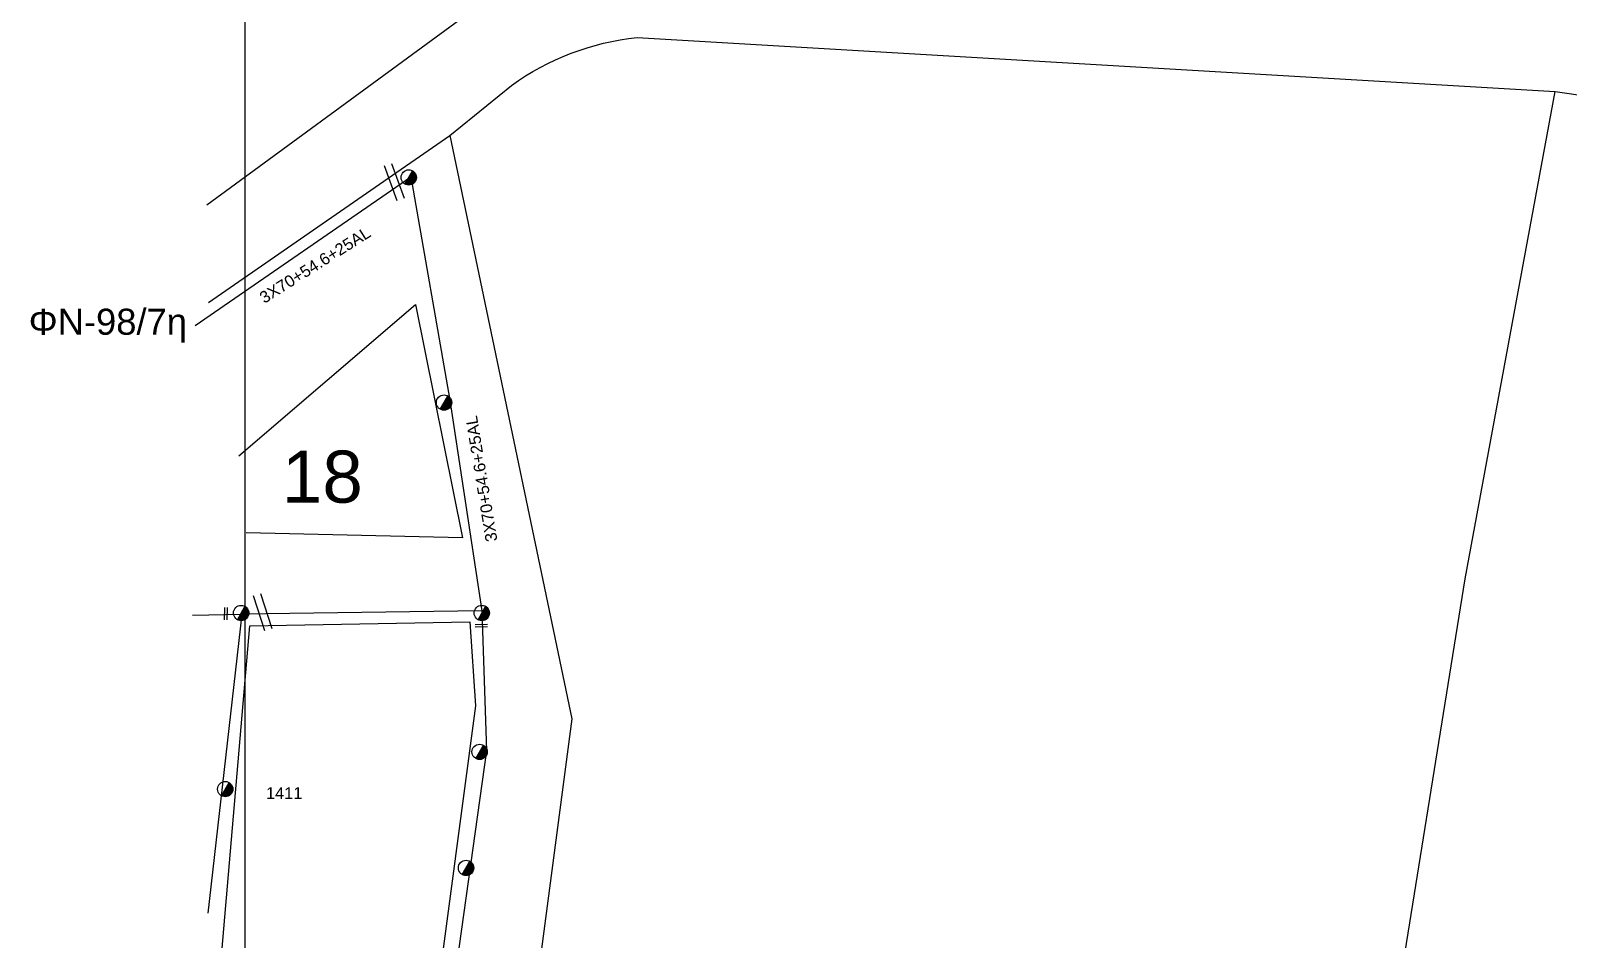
# Model space of a CAD drawing. Header units: millimetres. Extents: x 938 to 3112, y 793 to 1825.
# Drawn here: x 941 to 1177.4, y 1164.4 to 1304 of the extents above; entities that cross this region are included whole.
import ezdxf
from ezdxf.enums import TextEntityAlignment as Align

# ---------------------------------------------------------------- set-up
doc = ezdxf.new("R2010")
doc.units = ezdxf.units.MM
doc.linetypes.add('DASHED', pattern=[19.05, 12.7, -6.35])
for name, color, linetype in [('Γέφυρες Εναερίου Δικτύου', 7, 'Continuous'), ('Γυμνά εναέρια ΧΤ και ΦΟΠ (3Φ)   4x50+16AL', 7, 'Continuous'), ('Επιγραφές - Σχήματα', 7, 'Continuous'), ('Μηχανική τομή', 7, 'Continuous'), ('Στύλος ΦΜ', 7, 'Continuous'), ('Στύλος ΦΜ @ 1', 7, 'Continuous'), ('Συνεστραμμένα ΧΤ   3x70+54.6+25AL', 7, 'SYN_LINE'), ('Τομή', 7, 'Continuous'), ('Υπόβαθρο ΔΕΗ', 7, 'Continuous')]:
    doc.layers.add(name, color=color, linetype=linetype)
doc.styles.get("Standard").update_dxf_attribs({"font": 'arial.ttf'})
doc.linetypes.add('SYN_LINE', pattern='A,0.5,-0.0001,["/\\/\\/\\/",Standard,S=0.1,R=0,X=0,Y=-0.05],-0.25', length=0.7501)

# ---------------------------------------------------------------- blocks, each defined once
blk = doc.blocks.new('ΥΠΑΡΧΩΝ ΤΣΙΜΕΝΤΕΝΙΟΣ ΣΤΥΛΟΣ')
at = {"layer": 'Στύλος ΦΜ'}
blk.add_hatch(color=256, dxfattribs=at).paths.add_polyline_path([(-1.29, -2.28, 0.574793), (2.62, 0, 0.268822), (1.3, 2.27)])
blk.add_line((-1.29, -2.28), (1.3, 2.27), dxfattribs=at)
blk.add_circle((0, 0), 2.62, dxfattribs=at)
at = {"layer": 'Στύλος ΦΜ', "flags": 4}
for tag, p in [('ΑΡΙΘΜΟΣ', (-4.68, 8.05)), ('ΤΥΠΟΣ', (-4.91, 3.03))]:
    blk.add_attdef(tag, p, '', height=4, dxfattribs=at)
blk = doc.blocks.new('ΤΟΜΗ')
at = {"layer": 'Τομή', "ltscale": 40}
for p, q in [((-5.68, 0), (5.68, 0)), ((5.68, -2.33), (-5.68, -2.33))]:
    blk.add_line(p, q, dxfattribs=at)
blk = doc.blocks.new('ΜΗΧΑΝΙΚΗ ΤΟΜΗ')
at = {"layer": 'Μηχανική τομή', "ltscale": 40}
for p, q in [((-1.89, 0.78), (1.89, 0.78)), ((1.89, 0), (-1.89, 0))]:
    blk.add_line(p, q, dxfattribs=at)

msp = doc.modelspace()

# ---------------------------------------------------------------- linework, layer by layer
at = {"layer": 'Γέφυρες Εναερίου Δικτύου', "color": 85, "flags": 128}
msp.add_lwpolyline([(965.89, 1214.25), (973.5, 1214.38), (968.24, 1168.44)], dxfattribs=at)
at = {"layer": 'Γυμνά εναέρια ΧΤ και ΦΟΠ (3Φ)   4x50+16AL', "color": 151, "flags": 128}
msp.add_lwpolyline([(1010.37, 1214.91), (1011.07, 1193.42), (1002.68, 1133.39)], dxfattribs=at)
at = {"layer": 'Επιγραφές - Σχήματα'}
msp.add_lwpolyline([(974.02, 1807.96), (2963.81, 1807.96), (2963.81, 804.4), (974.02, 804.4)], close=True, dxfattribs=at)
at = {"layer": 'Συνεστραμμένα ΧΤ   3x70+54.6+25AL', "color": 1, "linetype": 'SYN_LINE', "ltscale": 20, "flags": 128}
msp.add_lwpolyline([(966.31, 1258.76), (999.45, 1281.58)], dxfattribs=at)
at = {"layer": 'Συνεστραμμένα ΧΤ   3x70+54.6+25AL', "color": 151, "linetype": 'SYN_LINE', "ltscale": 20, "flags": 128}
msp.add_lwpolyline([(999.45, 1281.58), (1005.46, 1247.26), (1010.37, 1214.91), (973.5, 1214.38)], dxfattribs=at)
at = {"layer": 'Υπόβαθρο ΔΕΗ', "flags": 128}
for points in [[(967.39, 1324.56), (1000.63, 1350.89), (1076.38, 1366.47), (1113.74, 1366.12), (1119.66, 1310.98), (1035.73, 1316.16), (1015.06, 1311.69), (968.09, 1277.23)], [(967.39, 1324.56), (1000.63, 1350.89), (1076.38, 1366.47), (1113.74, 1366.12), (1119.66, 1310.98), (1035.73, 1316.16), (1015.06, 1311.69), (968.09, 1277.23)], [(1010.07, 1092.56), (1137.87, 1072.68), (1161.53, 1219.83), (1175.39, 1294.7)], [(1010.07, 1092.56), (1137.87, 1072.68), (1161.53, 1219.83), (1175.39, 1294.7)], [(973.02, 1238.73), (1000.16, 1261.97), (1007.41, 1226.1), (974.17, 1226.89)], [(973.02, 1238.73), (1000.16, 1261.97), (1007.41, 1226.1), (974.17, 1226.89)], [(970.41, 1162.42), (974.69, 1212.61), (1008.55, 1213.22), (1009.42, 1200.31), (1001.12, 1137.96), (992.13, 1069.76), (985.38, 1015.35), (972.03, 1015.42)], [(970.41, 1162.42), (974.69, 1212.61), (1008.55, 1213.22), (1009.42, 1200.31), (1001.12, 1137.96), (992.13, 1069.76), (985.38, 1015.35), (972.03, 1015.42)]]:
    msp.add_lwpolyline(points, dxfattribs=at)
for points in [[(968.38, 1262.3), (1005.47, 1287.97), (1014.92, 1295.64, -0.130124), (1034.24, 1303.02), (1175.39, 1294.7, -0.110076), (1201.96, 1285.33), (1304.22, 1218.33), (1384.98, 1168.46), (1393.57, 1163.42, 0.165982), (1435.91, 1153.55), (1472.6, 1165.05), (1488.44, 1174, -0.021018), (1470.61, 1112.18, -0.014819), (1448.44, 1053.13, 0.028235), (1433.99, 1007.54, -0.000628), (1418.67, 960, 0.029886), (1405.42, 904.78), (1297.7, 842.37), (1280.84, 831.49), (1256.36, 814.91), (1238.89, 804.31)], [(968.38, 1262.3), (1005.47, 1287.97), (1014.92, 1295.64, -0.130124), (1034.24, 1303.02), (1175.39, 1294.7, -0.110076), (1201.96, 1285.33), (1304.22, 1218.33), (1384.98, 1168.46), (1393.57, 1163.42, 0.165982), (1435.91, 1153.55), (1472.6, 1165.05), (1488.44, 1174, -0.021018), (1470.61, 1112.18, -0.014819), (1448.44, 1053.13, 0.028235), (1433.99, 1007.54, -0.000628), (1418.67, 960, 0.029886), (1405.42, 904.78), (1297.7, 842.37), (1280.84, 831.49), (1256.36, 814.91), (1238.89, 804.31)], [(1005.47, 1287.97), (1024.22, 1198.3), (1012.55, 1109.7), (1010.07, 1092.56), (1000.61, 1019.19, -0.063597), (989.29, 965.96, -0.010386), (980.79, 940.89, 0.029359), (995.46, 935.41, 0.172859), (1018.21, 955.84, 0.112414), (1028.47, 987.41, 0.053592), (1028.56, 1032.27, 0.032771), (1023.17, 1064.56, -1.262402)], [(1005.47, 1287.97), (1024.22, 1198.3), (1012.55, 1109.7), (1010.07, 1092.56), (1000.61, 1019.19, -0.063597), (989.29, 965.96, -0.010386), (980.79, 940.89, 0.029359), (995.46, 935.41, 0.172859), (1018.21, 955.84, 0.112414), (1028.47, 987.41, 0.053592), (1028.56, 1032.27, 0.032771), (1023.17, 1064.56, -1.262402)]]:
    msp.add_lwpolyline(points, format="xyb", dxfattribs=at)

# ---------------------------------------------------------------- block references
at = {"layer": 'Μηχανική τομή'}
for p, xscale, yscale, zscale, rotation in [((971.21, 1214.44), 0.5000000000000212, 0.5000000000000212, 0.5000000000000212, 88.44331390999277), ((1010.31, 1212.42), 0.500000000000013, 0.500000000000013, 0.500000000000013, 1.811376393471286)]:
    msp.add_blockref('ΜΗΧΑΝΙΚΗ ΤΟΜΗ', p, dxfattribs=dict(at, xscale=xscale, yscale=yscale, zscale=zscale, rotation=rotation))
at = {"layer": 'Στύλος ΦΜ @ 1', "ltscale": 40, "xscale": 0.4499999999998181, "yscale": 0.4499999999998181, "zscale": 0.4499999999998181}
for p in [(999.14, 1281.5), (999.14, 1281.5), (1004.57, 1246.9), (973.38, 1214.56), (973.38, 1214.56), (1010.37, 1214.56), (1010.37, 1214.56), (1010.04, 1193.22), (1007.95, 1175.38), (1007.95, 1175.38)]:
    msp.add_blockref('ΥΠΑΡΧΩΝ ΤΣΙΜΕΝΤΕΝΙΟΣ ΣΤΥΛΟΣ', p, dxfattribs=at)
at = {"layer": 'Στύλος ΦΜ @ 1', "ltscale": 40}
ref = msp.add_blockref('ΥΠΑΡΧΩΝ ΤΣΙΜΕΝΤΕΝΙΟΣ ΣΤΥΛΟΣ', (970.93, 1187.49), dxfattribs=dict(at, xscale=0.4499999999998181, yscale=0.4499999999998181, zscale=0.4499999999998181))
ref.add_attrib('ΤΥΠΟΣ', '1411', (977.2, 1185.99), dxfattribs={"layer": 'Στύλος ΦΜ', "height": 1.8, "flags": 4})
ref = msp.add_blockref('ΥΠΑΡΧΩΝ ΤΣΙΜΕΝΤΕΝΙΟΣ ΣΤΥΛΟΣ', (970.93, 1187.49), dxfattribs=dict(at, xscale=0.4499999999998181, yscale=0.4499999999998181, zscale=0.4499999999998181))
ref.add_attrib('ΤΥΠΟΣ', '1411', (977.2, 1185.99), dxfattribs={"layer": 'Στύλος ΦΜ', "height": 1.8, "flags": 4})
at = {"layer": 'Τομή'}
for p, xscale, yscale, zscale, rotation in [((997.47, 1281), 0.4999999999999798, 0.4999999999999798, 0.4999999999999798, 290.097736800668), ((997.47, 1281), 0.4999999999999798, 0.4999999999999798, 0.4999999999999798, 290.097736800668), ((976.13, 1214.51), 0.4999999999999807, 0.4999999999999807, 0.4999999999999807, 107.8330706505918), ((976.13, 1214.51), 0.4999999999999807, 0.4999999999999807, 0.4999999999999807, 107.8330706505918)]:
    msp.add_blockref('ΤΟΜΗ', p, dxfattribs=dict(at, xscale=xscale, yscale=yscale, zscale=zscale, rotation=rotation))

# ---------------------------------------------------------------- texts
at = {"layer": 'Επιγραφές - Σχήματα', "linetype": 'DASHED', "ltscale": 0.2, "width": 17.2922, "attachment_point": 1}
for s, insert, char_height in [('ΦΝ-98/7η', (940.72, 1261.33), 4), ('18', (979.65, 1239.52), 8)]:
    msp.add_mtext(s, dxfattribs=dict(at, insert=insert, char_height=char_height))
at = {"layer": 'Συνεστραμμένα ΧΤ   3x70+54.6+25AL', "ltscale": 20}
for rotation, p in [(32.3148, (984.73, 1268.05)), (99.302, (1010.31, 1235.19))]:
    msp.add_text('3X70+54.6+25AL', height=1.8, rotation=rotation, dxfattribs=at).set_placement(p, align=Align.MIDDLE)

doc.saveas('drawing.dxf')
